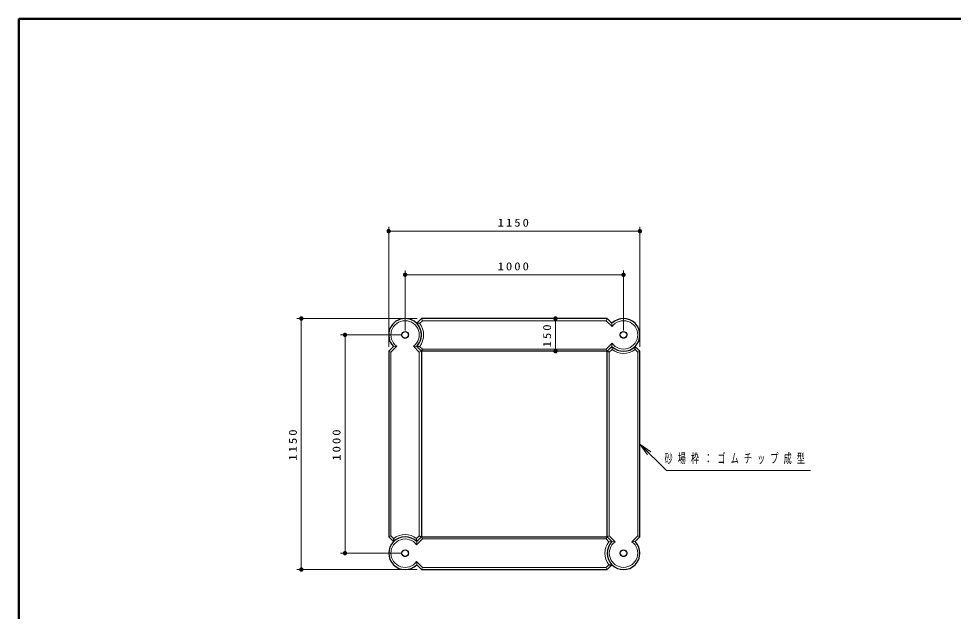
# Model space of a CAD drawing. Units: millimetres on the paper, with parts at other scales. Extents: x -385 to 39, y -4 to 267.
# Drawn here: x -385 to -171.1, y 131.3 to 267 of the extents above; entities that cross this region are included whole.
import ezdxf

# ---------------------------------------------------------------- set-up
doc = ezdxf.new("R2010")
doc.units = ezdxf.units.MM
doc.linetypes.add('USER1', pattern=[4.5, 2.5, -2])
doc.layers.add('1_20', color=7, linetype='Continuous', lineweight=13)
doc.layers.add('NAKAMURA図枠', color=7, linetype='Continuous', lineweight=13)
doc.styles.add('ＭＳ ゴシック', font='')
doc.styles.get('ＭＳ ゴシック').set_extended_font_data('MS Gothic')

# ---------------------------------------------------------------- blocks, each defined once
blk = doc.blocks.new('filled_dot')
at = {"color": 0, "linetype": 'Continuous', "lineweight": -2, "const_width": 1.25}
blk.add_lwpolyline([(-0.625, 0, 1), (0.625, 0, 1)], format="xyb", close=True, dxfattribs=at)

msp = doc.modelspace()

# ---------------------------------------------------------------- linework, layer by layer
at = {"layer": '1_20'}
for p, q in [((-300.308, 191.839), (-300.308, 219.339)), ((-300.308, 218.339), (-242.808, 218.339)), ((-242.808, 191.839), (-242.808, 219.339)), ((-296.558, 195.589), (-296.558, 209.339)), ((-296.558, 208.339), (-246.558, 208.339)), ((-246.558, 195.589), (-246.558, 209.339)), ((-293.808, 198.339), (-321.308, 198.339)), ((-320.308, 140.839), (-320.308, 198.339)), ((-293.221, 197.219), (-292.601, 197.839)), ((-292.601, 197.839), (-292.808, 198.339)), ((-250.515, 197.839), (-292.601, 197.839)), ((-262.126, 198.339), (-262.126, 190.839)), ((-250.308, 198.339), (-250.515, 197.839)), ((-249.183, 196.506), (-250.515, 197.839)), ((-249.21, 197.24), (-249.183, 196.506)), ((-297.558, 194.589), (-311.308, 194.589)), ((-310.308, 144.589), (-310.308, 194.589)), ((-249.183, 192.671), (-250.515, 191.339)), ((-249.21, 191.937), (-249.183, 192.671)), ((-300.308, 190.839), (-299.808, 190.631)), ((-298.476, 191.964), (-299.808, 190.631)), ((-299.808, 190.631), (-299.808, 148.546)), ((-299.21, 191.937), (-298.476, 191.964)), ((-293.907, 191.937), (-294.641, 191.964)), ((-294.641, 191.964), (-293.308, 190.631)), ((-293.221, 191.958), (-293.907, 191.937)), ((-292.808, 190.839), (-293.308, 190.631)), ((-293.308, 190.631), (-293.308, 148.546)), ((-293.221, 191.958), (-292.601, 191.339)), ((-250.515, 191.339), (-292.601, 191.339)), ((-250.308, 190.839), (-250.515, 191.339)), ((-249.189, 191.251), (-249.808, 190.631)), ((-249.808, 148.546), (-249.808, 190.631)), ((-249.189, 191.251), (-249.21, 191.937)), ((-243.928, 191.251), (-243.308, 190.631)), ((-243.308, 190.631), (-242.808, 190.839)), ((-243.308, 148.546), (-243.308, 190.631)), ((-241.041, 167.114), (-242.808, 169.589)), ((-242.808, 169.589), (-240.334, 167.821)), ((-242.808, 169.589), (-240.687, 167.467)), ((-299.808, 148.546), (-300.308, 148.339)), ((-299.189, 147.926), (-299.808, 148.546)), ((-293.934, 146.506), (-292.601, 147.839)), ((-293.928, 147.926), (-293.308, 148.546)), ((-293.928, 147.926), (-293.907, 147.24)), ((-292.808, 148.339), (-292.601, 147.839)), ((-292.601, 147.839), (-250.515, 147.839)), ((-249.896, 147.219), (-250.515, 147.839)), ((-250.308, 148.339), (-249.808, 148.546)), ((-248.476, 147.213), (-249.808, 148.546)), ((-244.641, 147.213), (-243.308, 148.546)), ((-242.808, 148.339), (-243.308, 148.546)), ((-293.907, 147.24), (-293.934, 146.506)), ((-249.896, 147.219), (-249.21, 147.24)), ((-249.21, 147.24), (-248.476, 147.213)), ((-243.907, 147.24), (-244.641, 147.213)), ((-297.558, 144.589), (-311.308, 144.589)), ((-293.907, 141.937), (-293.934, 142.671)), ((-293.934, 142.671), (-292.601, 141.339)), ((-292.808, 140.839), (-292.601, 141.339)), ((-292.601, 141.339), (-250.515, 141.339)), ((-249.896, 141.958), (-250.515, 141.339)), ((-250.515, 141.339), (-250.308, 140.839)), ((-293.808, 140.839), (-321.308, 140.839))]:
    msp.add_line(p, q, dxfattribs=at)
at = {"layer": '1_20', "lineweight": 25}
for p, q in [((-293.907, 197.24), (-292.808, 198.339)), ((-293.221, 197.219), (-293.907, 197.24)), ((-250.308, 198.339), (-292.808, 198.339)), ((-249.21, 197.24), (-250.308, 198.339)), ((-299.21, 191.937), (-300.308, 190.839)), ((-300.308, 190.839), (-300.308, 148.339)), ((-293.907, 191.937), (-292.808, 190.839)), ((-293.907, 191.937), (-292.808, 190.839)), ((-292.601, 191.339), (-292.808, 190.839)), ((-250.308, 190.839), (-292.808, 190.839)), ((-292.808, 190.839), (-292.808, 148.339)), ((-249.21, 191.937), (-250.308, 190.839)), ((-249.21, 191.937), (-250.308, 190.839)), ((-249.808, 190.631), (-250.308, 190.839)), ((-250.308, 148.339), (-250.308, 190.839)), ((-243.928, 191.251), (-243.907, 191.937)), ((-243.907, 191.937), (-242.808, 190.839)), ((-242.808, 148.339), (-242.808, 190.839)), ((-299.21, 147.24), (-300.308, 148.339)), ((-299.189, 147.926), (-299.21, 147.24)), ((-293.907, 147.24), (-292.808, 148.339)), ((-293.907, 147.24), (-292.808, 148.339)), ((-293.308, 148.546), (-292.808, 148.339)), ((-292.808, 148.339), (-250.308, 148.339)), ((-250.515, 147.839), (-250.308, 148.339)), ((-249.21, 147.24), (-250.308, 148.339)), ((-249.21, 147.24), (-250.308, 148.339)), ((-243.907, 147.24), (-242.808, 148.339)), ((-293.907, 141.937), (-292.808, 140.839)), ((-249.21, 141.937), (-250.308, 140.839)), ((-249.896, 141.958), (-249.21, 141.937)), ((-292.808, 140.839), (-250.308, 140.839))]:
    msp.add_line(p, q, dxfattribs=at)
at = {"layer": '1_20'}
msp.add_lwpolyline([(-242.808, 169.589), (-236.758, 163.538), (-203.758, 163.538)], dxfattribs=at)
at = {"layer": '1_20', "linetype": 'USER1', "lineweight": 25}
for centre in [(-296.558, 194.589), (-246.558, 194.589), (-296.558, 144.589), (-246.558, 144.589)]:
    msp.add_circle(centre, 0.75, dxfattribs=at)
at = {"layer": '1_20', "lineweight": 25}
for centre in [(-296.558, 194.589), (-246.558, 194.589), (-296.558, 144.589), (-246.558, 144.589)]:
    msp.add_circle(centre, 0.75, dxfattribs=at)
for centre, start, end in [((-296.558, 194.589), 315, 225), ((-296.558, 194.589), 315, 45), ((-246.558, 194.589), 225, 135), ((-246.558, 194.589), 225, 315), ((-296.558, 144.589), 45, 315), ((-296.558, 144.589), 45, 135), ((-246.558, 144.589), 135, 45), ((-246.558, 144.589), 135, 225)]:
    msp.add_arc(centre, 3.75, start, end, dxfattribs=at)
at = {"layer": '1_20'}
for centre, radius, start, end in [((-296.558, 194.589), 3.25, 306.15012, 233.84988), ((-296.558, 194.589), 4.25, 321.75633, 38.24367), ((-246.558, 194.589), 3.25, 216.15012, 143.84988), ((-246.558, 194.589), 4.25, 231.75633, 308.24367), ((-296.558, 144.589), 3.25, 36.15012, 323.84988), ((-296.558, 144.589), 4.25, 51.75633, 128.24367), ((-246.558, 144.589), 4.25, 141.75633, 218.24367), ((-246.558, 144.589), 3.25, 126.15012, 53.84988)]:
    msp.add_arc(centre, radius, start, end, dxfattribs=at)
at = {"layer": 'NAKAMURA図枠', "lineweight": 50}
for p, q in [((-385, 267), (-385, 0)), ((0, 267), (-385, 267))]:
    msp.add_line(p, q, dxfattribs=at)

# ---------------------------------------------------------------- block references
at = {"layer": '1_20', "xscale": 0.4, "yscale": 0.4}
for p in [(-300.308, 218.339), (-296.558, 208.339)]:
    msp.add_blockref('filled_dot', p, dxfattribs=at)
for p, rotation in [((-242.808, 218.339), 180), ((-246.558, 208.339), 180), ((-320.308, 198.339), 270), ((-262.126, 198.339), 270), ((-310.308, 194.589), 270), ((-262.126, 190.839), 90), ((-310.308, 144.589), 90), ((-320.308, 140.839), 90)]:
    msp.add_blockref('filled_dot', p, dxfattribs=dict(at, rotation=rotation))

# ---------------------------------------------------------------- texts
at = {"layer": '1_20', "style": 'ＭＳ ゴシック'}
for s, insert, char_height, attachment_point in [('\\T1.33;\\W1.15;1150', (-271.558, 219.339), 1.833, 8), ('\\T1.33;\\W1.15;1000', (-271.558, 209.339), 1.833, 8), ('\\T1.64;\\W0.6;砂場枠：ゴムチップ成型', (-237.175, 166.188), 2.199, 4)]:
    msp.add_mtext(s, dxfattribs=dict(at, insert=insert, char_height=char_height, attachment_point=attachment_point))
at = {"layer": '1_20', "char_height": 1.833, "attachment_point": 8, "rotation": 90, "style": 'ＭＳ ゴシック'}
for s, insert in [('\\T1.33;\\W1.15;150', (-263.126, 194.589)), ('\\T1.33;\\W1.15;1150', (-321.308, 169.589)), ('\\T1.33;\\W1.15;1000', (-311.308, 169.589))]:
    msp.add_mtext(s, dxfattribs=dict(at, insert=insert))

doc.saveas('drawing.dxf')
